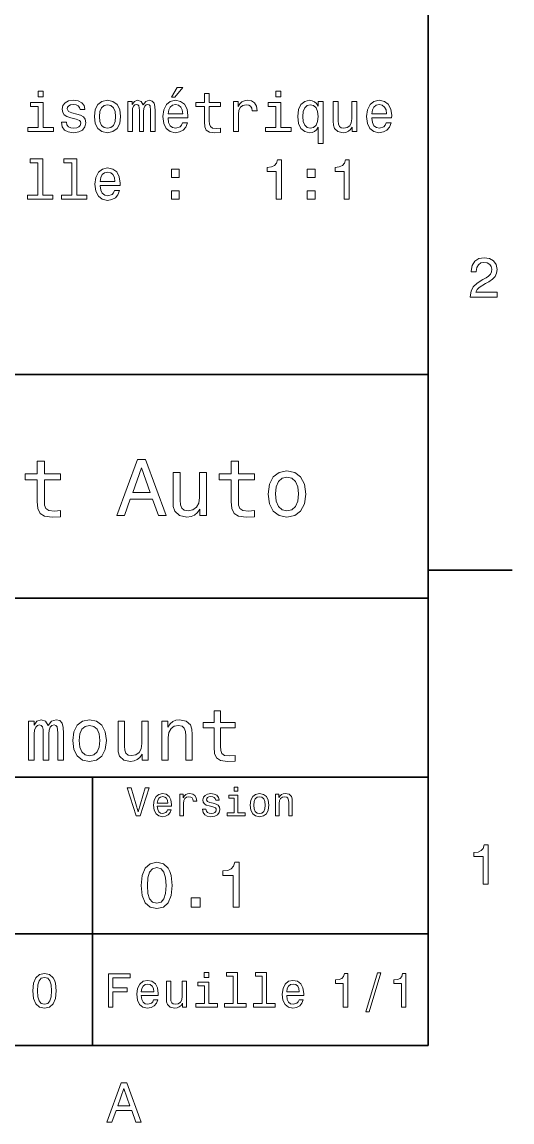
# Model space of a CAD drawing. Extents: x 0 to 297, y 0 to 210.
# Drawn here: x 250.7 to 294.5, y 3.2 to 101.5 of the extents above; entities that cross this region are included whole.
import ezdxf

# ---------------------------------------------------------------- set-up
doc = ezdxf.new("R2010")
doc.units = 0

msp = doc.modelspace()

# ---------------------------------------------------------------- linework, layer by layer
at = {"color": 7, "lineweight": 35}
for p, q in [((287, 10), (287, 200)), ((97, 70), (287, 70)), ((287, 70), (287, 10)), ((162, 50), (287, 50)), ((162, 34), (287, 34)), ((257, 10), (257, 34)), ((162, 20), (287, 20)), ((10, 10), (287, 10)), ((97, 10), (287, 10))]:
    msp.add_line(p, q, dxfattribs=at)
at = {"color": 7, "lineweight": 35, "ltscale": 0.1875}
msp.add_line((287, 52.5), (294.5, 52.5), dxfattribs=at)
at = {"color": 7, "lineweight": 13}
for points in [[(264.054291, 94.786819), (264.351837, 94.786819), (265.052856, 95.644165), (264.558594, 95.644165)], [(252.585983, 95.33149), (252.116959, 95.33149), (252.116959, 94.827164), (252.585983, 94.827164)], [(255.576614, 93.288979), (255.147949, 93.389847), (254.830215, 93.505836), (254.724304, 93.742867), (254.754578, 93.909294), (254.860474, 94.030334), (255.031952, 94.10598), (255.279068, 94.136238), (255.516098, 94.10598), (255.702698, 94.015205), (255.82373, 93.879036), (255.874176, 93.697479), (256.307892, 93.697479), (256.307892, 93.707565), (256.232239, 94.035378), (256.025452, 94.29258), (255.702698, 94.453964), (255.279068, 94.514481), (254.850388, 94.453964), (254.53772, 94.287537), (254.341034, 94.040421), (254.280502, 93.727737), (254.325897, 93.425148), (254.467102, 93.213333), (254.699097, 93.062035), (255.036987, 92.956123), (255.531235, 92.835091), (255.833817, 92.709007), (255.91452, 92.608147), (255.944778, 92.456848), (255.899384, 92.270248), (255.778351, 92.129036), (255.581665, 92.038261), (255.319412, 92.008003), (255.042038, 92.038261), (254.840302, 92.144165), (254.704132, 92.315636), (254.648666, 92.552666), (254.219986, 92.552666), (254.290588, 92.149208), (254.49736, 91.856705), (254.82518, 91.680191), (255.279068, 91.614632), (255.753128, 91.680191), (256.101105, 91.856705), (256.312927, 92.139122), (256.38858, 92.507278), (256.333099, 92.825005), (256.176758, 93.041862), (255.919556, 93.183075)], [(257.155151, 93.062035), (257.23584, 92.446762), (257.467834, 91.992867), (257.835999, 91.710449), (258.330231, 91.614632), (258.819397, 91.710449), (259.187561, 91.987823), (259.419556, 92.441719), (259.50528, 93.062035), (259.419556, 93.677307), (259.187561, 94.136238), (258.819397, 94.41362), (258.330231, 94.514481), (257.835999, 94.41362), (257.467834, 94.131195), (257.23584, 93.677307)], [(260.145782, 91.710449), (260.554291, 91.710449), (260.554291, 93.520966), (260.579498, 93.793304), (260.655151, 93.98999), (260.771149, 94.10598), (260.922424, 94.151375), (261.043488, 94.111023), (261.124176, 94.010162), (261.16452, 93.838692), (261.179657, 93.611748), (261.179657, 91.710449), (261.562927, 91.710449), (261.562927, 93.520966), (261.588135, 93.788261), (261.663788, 93.984947), (261.784821, 94.10598), (261.936127, 94.151375), (262.057159, 94.111023), (262.137848, 94.010162), (262.188293, 93.611748), (262.188293, 91.710449), (262.596802, 91.710449), (262.596802, 93.58149), (262.571564, 93.969818), (262.490875, 94.267365), (262.329498, 94.448921), (262.067261, 94.514481), (261.759613, 94.41362), (261.522583, 94.121109), (261.335999, 94.408577), (261.023315, 94.514481), (260.73584, 94.41362), (260.539154, 94.131195), (260.539154, 94.418663), (260.145782, 94.418663)], [(263.746643, 92.935951), (265.521851, 92.935951), (265.526917, 93.142723), (265.446228, 93.722694), (265.224304, 94.156418), (264.871277, 94.418663), (264.402252, 94.514481), (263.943329, 94.41362), (263.590302, 94.131195), (263.363373, 93.672264), (263.282654, 93.067078), (263.358307, 92.446762), (263.585266, 91.992867), (263.933258, 91.710449), (264.387146, 91.614632), (264.780518, 91.680191), (265.103271, 91.851662), (265.340302, 92.123993), (265.476471, 92.487106), (265.03772, 92.487106), (264.94693, 92.285378), (264.815796, 92.134079), (264.442627, 92.013046), (264.155151, 92.06852), (263.938293, 92.245033), (263.797089, 92.532494), (263.746643, 92.920822)], [(266.989441, 93.949646), (266.989441, 92.593018), (267.019714, 92.154251), (267.160919, 91.851662), (267.443329, 91.675148), (267.922424, 91.614632), (268.44693, 91.639847), (268.44693, 92.023132), (268.06366, 91.992867), (267.715668, 92.033218), (267.529053, 92.159294), (267.448364, 92.371109), (267.433258, 92.668663), (267.433258, 93.949646), (268.44693, 93.949646), (268.44693, 94.327881), (267.433258, 94.327881), (267.433258, 95.119675), (266.989441, 95.119675), (266.989441, 94.327881), (266.22287, 94.327881), (266.22287, 93.949646)], [(269.596802, 91.710449), (270.040588, 91.710449), (270.040588, 93.25872), (270.085968, 93.63192), (270.222137, 93.899208), (270.444061, 94.060593), (270.741608, 94.116066), (270.963501, 94.080765), (271.129944, 93.979904), (271.230804, 93.808434), (271.266113, 93.576447), (271.714935, 93.576447), (271.654419, 93.984947), (271.488007, 94.277451), (271.210632, 94.453964), (270.832367, 94.514481), (270.575165, 94.474136), (270.353271, 94.373276), (270.156586, 94.201805), (270.000244, 93.969818), (270.000244, 94.418663), (269.596802, 94.418663)], [(273.838135, 95.33149), (273.36911, 95.33149), (273.36911, 94.827164), (273.838135, 94.827164)], [(277.166687, 94.000076), (277.010315, 94.22702), (276.833832, 94.388405), (276.627045, 94.479179), (276.390015, 94.514481), (275.961334, 94.41362), (275.628479, 94.131195), (275.411621, 93.677307), (275.335968, 93.067078), (275.411621, 92.451805), (275.628479, 91.99791), (275.961334, 91.710449), (276.390015, 91.614632), (276.627045, 91.64489), (276.828766, 91.730621), (277.00528, 91.886963), (277.166687, 92.123993), (277.166687, 90.661461), (277.610474, 90.661461), (277.610474, 94.418663), (277.166687, 94.418663)], [(280.626312, 94.418663), (280.182526, 94.418663), (280.182526, 92.855263), (280.13208, 92.492149), (279.98584, 92.229904), (279.758881, 92.06852), (279.461334, 92.018089), (279.224304, 92.058434), (279.072998, 92.179466), (278.987274, 92.386238), (278.967102, 92.678749), (278.967102, 94.418663), (278.523315, 94.418663), (278.523315, 92.638405), (278.538422, 92.280334), (278.634247, 91.98278), (278.926758, 91.710449), (279.395782, 91.614632), (279.647949, 91.649933), (279.864807, 91.740707), (280.051392, 91.897049), (280.202698, 92.123993), (280.202698, 91.710449), (280.626312, 91.710449)], [(281.962769, 92.935951), (283.738007, 92.935951), (283.743042, 93.142723), (283.662354, 93.722694), (283.44043, 94.156418), (283.087402, 94.418663), (282.618408, 94.514481), (282.159454, 94.41362), (281.806427, 94.131195), (281.579498, 93.672264), (281.49881, 93.067078), (281.574463, 92.446762), (281.801392, 91.992867), (282.149384, 91.710449), (282.603271, 91.614632), (282.996643, 91.680191), (283.319397, 91.851662), (283.556427, 92.123993), (283.692596, 92.487106), (283.253845, 92.487106), (283.163055, 92.285378), (283.031952, 92.134079), (282.658752, 92.013046), (282.371277, 92.06852), (282.154419, 92.245033), (282.013214, 92.532494), (281.962769, 92.920822)], [(252.570847, 92.083649), (252.570847, 94.327881), (251.431091, 94.327881), (251.431091, 93.949646), (252.127045, 93.949646), (252.127045, 92.083649), (251.219269, 92.083649), (251.219269, 91.710449), (253.488724, 91.710449), (253.488724, 92.083649)], [(257.609039, 93.067078), (257.654419, 93.520966), (257.795624, 93.848778), (258.022583, 94.050507), (258.330231, 94.121109), (258.632813, 94.050507), (258.859772, 93.853821), (259.000977, 93.520966), (259.051392, 93.067078), (259.000977, 92.608147), (258.859772, 92.275291), (258.632813, 92.073563), (258.330231, 92.008003), (258.022583, 92.073563), (257.795624, 92.275291), (257.654419, 92.608147)], [(263.746643, 93.309151), (263.802124, 93.657135), (263.938293, 93.914337), (264.14505, 94.070679), (264.417389, 94.126152), (264.684692, 94.070679), (264.891449, 93.914337), (265.017548, 93.657135), (265.062927, 93.309151)], [(273.822998, 92.083649), (273.822998, 94.327881), (272.683228, 94.327881), (272.683228, 93.949646), (273.379211, 93.949646), (273.379211, 92.083649), (272.471436, 92.083649), (272.471436, 91.710449), (274.740875, 91.710449), (274.740875, 92.083649)], [(275.789856, 93.067078), (275.835266, 93.515923), (275.976471, 93.843735), (276.188293, 94.045464), (276.465668, 94.116066), (276.758179, 94.045464), (276.980072, 93.848778), (277.111206, 93.520966), (277.161621, 93.067078), (277.111206, 92.608147), (276.980072, 92.280334), (276.758179, 92.078606), (276.465668, 92.013046), (276.188293, 92.078606), (275.976471, 92.280334), (275.835266, 92.61319)], [(281.962769, 93.309151), (282.01825, 93.657135), (282.154419, 93.914337), (282.361206, 94.070679), (282.633545, 94.126152), (282.900818, 94.070679), (283.107605, 93.914337), (283.233673, 93.657135), (283.279053, 93.309151)], [(252.096786, 88.911461), (252.096786, 86.036819), (251.18396, 86.036819), (251.18396, 85.66362), (253.44838, 85.66362), (253.44838, 86.036819), (252.540588, 86.036819), (252.540588, 89.28466), (251.400818, 89.28466), (251.400818, 88.911461)], [(255.132813, 88.911461), (255.132813, 86.036819), (254.219986, 86.036819), (254.219986, 85.66362), (256.484406, 85.66362), (256.484406, 86.036819), (255.576614, 86.036819), (255.576614, 89.28466), (254.436844, 89.28466), (254.436844, 88.911461)], [(273.419556, 85.66362), (273.878479, 85.66362), (273.878479, 89.188835), (273.535553, 89.188835), (273.444763, 88.881203), (273.263214, 88.674423), (272.98584, 88.553391), (272.602539, 88.513046), (272.602539, 88.154976), (273.419556, 88.154976)], [(279.491608, 85.66362), (279.950531, 85.66362), (279.950531, 89.188835), (279.607605, 89.188835), (279.516815, 88.881203), (279.335266, 88.674423), (279.057892, 88.553391), (278.674591, 88.513046), (278.674591, 88.154976), (279.491608, 88.154976)], [(257.674591, 86.889122), (259.449829, 86.889122), (259.454865, 87.095894), (259.374176, 87.675865), (259.152252, 88.109589), (258.799255, 88.371834), (258.330231, 88.467651), (257.871277, 88.366791), (257.51825, 88.084366), (257.291321, 87.625435), (257.210632, 87.020248), (257.286285, 86.399933), (257.513214, 85.946037), (257.861206, 85.66362), (258.315094, 85.567802), (258.708466, 85.633362), (259.031219, 85.804832), (259.26825, 86.077164), (259.404419, 86.440277), (258.965668, 86.440277), (258.874878, 86.238548), (258.743774, 86.08725), (258.370575, 85.966217), (258.083099, 86.02169), (257.866241, 86.198204), (257.725037, 86.485664), (257.674591, 86.873993)], [(257.674591, 87.262321), (257.730072, 87.610306), (257.866241, 87.867508), (258.073029, 88.023849), (258.345337, 88.079323), (258.61264, 88.023849), (258.819397, 87.867508), (258.945496, 87.610306), (258.990875, 87.262321)], [(264.054291, 87.620392), (264.750244, 87.620392), (264.750244, 88.371834), (264.054291, 88.371834)], [(276.198364, 87.620392), (276.894348, 87.620392), (276.894348, 88.371834), (276.198364, 88.371834)], [(264.054291, 85.66362), (264.750244, 85.66362), (264.750244, 86.415062), (264.054291, 86.415062)], [(276.198364, 85.66362), (276.894348, 85.66362), (276.894348, 86.415062), (276.198364, 86.415062)], [(290.76947, 76.916786), (293.175079, 76.916786), (293.175079, 77.350502), (291.273773, 77.350502), (291.3797, 77.587532), (291.561249, 77.784218), (292.121033, 78.142288), (292.418579, 78.293587), (292.751434, 78.510445), (292.988464, 78.762604), (293.124634, 79.060158), (293.175079, 79.398056), (293.089355, 79.821686), (292.852325, 80.154541), (292.489197, 80.366356), (292.020172, 80.442001), (291.536041, 80.35627), (291.167877, 80.119232), (290.930847, 79.740997), (290.850159, 79.241714), (290.850159, 79.171112), (291.309082, 79.171112), (291.309082, 79.211456), (291.354462, 79.554398), (291.490631, 79.806557), (291.707489, 79.967941), (291.994965, 80.023415), (292.287476, 79.972984), (292.504333, 79.846901), (292.645538, 79.650215), (292.695984, 79.403099), (292.660675, 79.171112), (292.56485, 78.974426), (292.403473, 78.802956), (292.181549, 78.651657), (291.884003, 78.490273), (291.389771, 78.177589), (291.041779, 77.844742), (290.835022, 77.441284), (290.76947, 76.931915)], [(252.05043, 60.579971), (252.05043, 58.64193), (252.093658, 58.015129), (252.29538, 57.582851), (252.698853, 57.330688), (253.383286, 57.244236), (254.132568, 57.280258), (254.132568, 57.827808), (253.585022, 57.78458), (253.087891, 57.842216), (252.82132, 58.022331), (252.706055, 58.324928), (252.684448, 58.75), (252.684448, 60.579971), (254.132568, 60.579971), (254.132568, 61.120316), (252.684448, 61.120316), (252.684448, 62.251438), (252.05043, 62.251438), (252.05043, 61.120316), (250.955322, 61.120316), (250.955322, 60.579971)], [(259.175781, 57.381123), (259.838623, 57.381123), (260.364563, 58.850864), (262.360229, 58.850864), (262.886169, 57.381123), (263.563416, 57.381123), (261.733429, 62.388329), (260.998566, 62.388329)], [(269.399109, 60.579971), (269.399109, 58.64193), (269.442352, 58.015129), (269.644073, 57.582851), (270.047546, 57.330688), (270.731995, 57.244236), (271.481262, 57.280258), (271.481262, 57.827808), (270.933716, 57.78458), (270.436584, 57.842216), (270.170013, 58.022331), (270.054749, 58.324928), (270.033142, 58.75), (270.033142, 60.579971), (271.481262, 60.579971), (271.481262, 61.120316), (270.033142, 61.120316), (270.033142, 62.251438), (269.399109, 62.251438), (269.399109, 61.120316), (268.304016, 61.120316), (268.304016, 60.579971)], [(260.595093, 59.463257), (261.365997, 61.667866), (262.136902, 59.463257)], [(267.194519, 61.25), (266.560516, 61.25), (266.560516, 59.016571), (266.488464, 58.497837), (266.279541, 58.123196), (265.955322, 57.892651), (265.530243, 57.820602), (265.19165, 57.878242), (264.975494, 58.051151), (264.853027, 58.346542), (264.824219, 58.764408), (264.824219, 61.25), (264.190186, 61.25), (264.190186, 58.706772), (264.211792, 58.195244), (264.348694, 57.770172), (264.766571, 57.381123), (265.436584, 57.244236), (265.796814, 57.294666), (266.106628, 57.424351), (266.373199, 57.647694), (266.589325, 57.971901), (266.589325, 57.381123), (267.194519, 57.381123)], [(272.698853, 59.311958), (272.814117, 58.432995), (273.145508, 57.78458), (273.671448, 57.381123), (274.377502, 57.244236), (275.076355, 57.381123), (275.602295, 57.777374), (275.933716, 58.425793), (276.056183, 59.311958), (275.933716, 60.190922), (275.602295, 60.846542), (275.076355, 61.242794), (274.377502, 61.386887), (273.671448, 61.242794), (273.145508, 60.839336), (272.814117, 60.190922)], [(273.34726, 59.319164), (273.412109, 59.967579), (273.613831, 60.435879), (273.938019, 60.72406), (274.377502, 60.824928), (274.809784, 60.72406), (275.134003, 60.443081), (275.335724, 59.967579), (275.407776, 59.319164), (275.335724, 58.663544), (275.134003, 58.188038), (274.809784, 57.899853), (274.377502, 57.806194), (273.938019, 57.899853), (273.613831, 58.188038), (273.412109, 58.663544)], [(267.860962, 38.409222), (267.860962, 36.664986), (267.899841, 36.100864), (268.081421, 35.711815), (268.444519, 35.484871), (269.060516, 35.407059), (269.734863, 35.43948), (269.734863, 35.932274), (269.242065, 35.893372), (268.794678, 35.945244), (268.554749, 36.107349), (268.450989, 36.379681), (268.431549, 36.762245), (268.431549, 38.409222), (269.734863, 38.409222), (269.734863, 38.895531), (268.431549, 38.895531), (268.431549, 39.913544), (267.860962, 39.913544), (267.860962, 38.895531), (266.875366, 38.895531), (266.875366, 38.409222)], [(251.255035, 35.530258), (251.780258, 35.530258), (251.780258, 37.858067), (251.812683, 38.208214), (251.909943, 38.461094), (252.059082, 38.610229), (252.253601, 38.668587), (252.40921, 38.616714), (252.51297, 38.48703), (252.564835, 38.266571), (252.58429, 37.974781), (252.58429, 35.530258), (253.077087, 35.530258), (253.077087, 37.858067), (253.109497, 38.201729), (253.206772, 38.454609), (253.362396, 38.610229), (253.556915, 38.668587), (253.712524, 38.616714), (253.816284, 38.48703), (253.881119, 37.974781), (253.881119, 35.530258), (254.406342, 35.530258), (254.406342, 37.935879), (254.373917, 38.435158), (254.270172, 38.817722), (254.062683, 39.051151), (253.725494, 39.135445), (253.329971, 39.005764), (253.025208, 38.629681), (252.785309, 38.999279), (252.38327, 39.135445), (252.013687, 39.005764), (251.760803, 38.642651), (251.760803, 39.012245), (251.255035, 39.012245)], [(255.216858, 37.268009), (255.320602, 36.476944), (255.618866, 35.893372), (256.092224, 35.530258), (256.727661, 35.407059), (257.356628, 35.530258), (257.829956, 35.886887), (258.128235, 36.470459), (258.238464, 37.268009), (258.128235, 38.059078), (257.829956, 38.649136), (257.356628, 39.005764), (256.727661, 39.135445), (256.092224, 39.005764), (255.618866, 38.642651), (255.320602, 38.059078)], [(255.80043, 37.274494), (255.858795, 37.858067), (256.040344, 38.279537), (256.332123, 38.538902), (256.727661, 38.629681), (257.116699, 38.538902), (257.408508, 38.286022), (257.590057, 37.858067), (257.654907, 37.274494), (257.590057, 36.684437), (257.408508, 36.256481), (257.116699, 35.997116), (256.727661, 35.912823), (256.332123, 35.997116), (256.040344, 36.256481), (255.858795, 36.684437)], [(261.973328, 39.012245), (261.40274, 39.012245), (261.40274, 37.002159), (261.337891, 36.535301), (261.149841, 36.198124), (260.858063, 35.990631), (260.475494, 35.925793), (260.170746, 35.977665), (259.976227, 36.133286), (259.865997, 36.399136), (259.840057, 36.775215), (259.840057, 39.012245), (259.26944, 39.012245), (259.26944, 36.723343), (259.28891, 36.262966), (259.412109, 35.880402), (259.788177, 35.530258), (260.391205, 35.407059), (260.715424, 35.45245), (260.994232, 35.569164), (261.234131, 35.770172), (261.42868, 36.061958), (261.42868, 35.530258), (261.973328, 35.530258)], [(263.192352, 35.530258), (263.76297, 35.530258), (263.76297, 37.540344), (263.82132, 38.000721), (264.009369, 38.337894), (264.301147, 38.545387), (264.690186, 38.623199), (265.001434, 38.558357), (265.195953, 38.383286), (265.293213, 38.091499), (265.325653, 37.70245), (265.325653, 35.530258), (265.89624, 35.530258), (265.89624, 37.819164), (265.8703, 38.279537), (265.753601, 38.662102), (265.371033, 39.012245), (264.774475, 39.135445), (264.443787, 39.090057), (264.164978, 38.966858), (263.925049, 38.759365), (263.73703, 38.480545), (263.73703, 39.012245), (263.192352, 39.012245)], [(261.71109, 33.03458), (261.08429, 30.905619), (260.439484, 33.03458), (260.09726, 33.03458), (260.904175, 30.530979), (261.264404, 30.530979), (262.053314, 33.03458)], [(262.784576, 31.40634), (264.052582, 31.40634), (264.056183, 31.554033), (263.998566, 31.9683), (263.840057, 32.278099), (263.587891, 32.465416), (263.252869, 32.533859), (262.925079, 32.461815), (262.672913, 32.260086), (262.510803, 31.932276), (262.453156, 31.5), (262.507202, 31.056915), (262.669312, 30.732708), (262.917877, 30.530979), (263.242065, 30.462536), (263.523041, 30.509365), (263.753601, 30.631844), (263.922913, 30.826368), (264.020172, 31.085733), (263.706787, 31.085733), (263.641937, 30.941643), (263.548279, 30.833572), (263.281708, 30.747118), (263.076355, 30.786743), (262.921478, 30.912823), (262.820618, 31.118155), (262.784576, 31.395533)], [(264.794678, 30.530979), (265.111664, 30.530979), (265.111664, 31.636887), (265.144104, 31.903458), (265.241364, 32.094379), (265.399841, 32.209652), (265.612396, 32.249279), (265.770905, 32.224064), (265.889771, 32.152016), (265.961823, 32.029537), (265.98703, 31.863832), (266.307648, 31.863832), (266.264404, 32.155621), (266.145538, 32.364552), (265.947418, 32.490635), (265.677246, 32.533859), (265.49353, 32.505043), (265.335022, 32.432995), (265.194519, 32.310516), (265.082855, 32.144814), (265.082855, 32.465416), (264.794678, 32.465416)], [(267.791779, 31.658501), (267.485596, 31.730547), (267.258636, 31.8134), (267.182983, 31.982708), (267.20462, 32.101585), (267.280273, 32.188038), (267.40274, 32.242073), (267.579254, 32.263687), (267.748566, 32.242073), (267.881836, 32.177231), (267.968292, 32.079971), (268.004333, 31.950287), (268.314117, 31.950287), (268.314117, 31.957493), (268.260101, 32.191643), (268.112396, 32.375359), (267.881836, 32.490635), (267.579254, 32.533859), (267.273041, 32.490635), (267.049713, 32.371758), (266.90921, 32.195244), (266.865997, 31.971901), (266.898407, 31.755764), (266.999268, 31.604465), (267.164978, 31.496397), (267.406342, 31.420748), (267.759369, 31.334293), (267.975494, 31.244236), (268.033142, 31.17219), (268.054749, 31.064121), (268.022339, 30.930836), (267.935883, 30.829971), (267.79538, 30.765129), (267.608063, 30.743515), (267.409943, 30.765129), (267.265839, 30.840778), (267.168579, 30.963255), (267.128967, 31.132565), (266.822754, 31.132565), (266.873199, 30.844379), (267.020905, 30.635447), (267.255035, 30.509365), (267.579254, 30.462536), (267.917877, 30.509365), (268.166412, 30.635447), (268.317719, 30.837175), (268.371765, 31.100143), (268.332123, 31.327089), (268.220459, 31.481987), (268.036743, 31.582851)], [(269.992798, 33.117435), (269.657776, 33.117435), (269.657776, 32.757202), (269.992798, 32.757202)], [(271.087891, 31.496397), (271.145538, 31.056915), (271.311249, 30.732708), (271.574219, 30.530979), (271.927246, 30.462536), (272.276672, 30.530979), (272.539612, 30.729107), (272.705322, 31.053314), (272.766571, 31.496397), (272.705322, 31.935879), (272.539612, 32.263687), (272.276672, 32.461815), (271.927246, 32.533859), (271.574219, 32.461815), (271.311249, 32.260086), (271.145538, 31.935879)], [(273.350159, 30.530979), (273.667145, 30.530979), (273.667145, 31.647694), (273.699554, 31.903458), (273.804047, 32.090778), (273.966125, 32.206051), (274.182281, 32.249279), (274.355194, 32.213257), (274.463257, 32.115993), (274.517303, 31.95389), (274.535309, 31.737751), (274.535309, 30.530979), (274.852295, 30.530979), (274.852295, 31.802593), (274.837891, 32.058357), (274.773041, 32.270893), (274.560516, 32.465416), (274.229095, 32.533859), (274.04538, 32.508644), (273.890503, 32.440201), (273.757202, 32.324928), (273.65274, 32.170029), (273.65274, 32.465416), (273.350159, 32.465416)], [(262.784576, 31.672911), (262.824219, 31.921469), (262.921478, 32.105186), (263.069153, 32.216858), (263.263702, 32.256485), (263.45462, 32.216858), (263.602295, 32.105186), (263.692352, 31.921469), (263.724792, 31.672911)], [(269.981995, 30.79755), (269.981995, 32.400574), (269.167877, 32.400574), (269.167877, 32.130402), (269.664978, 32.130402), (269.664978, 30.79755), (269.016571, 30.79755), (269.016571, 30.530979), (270.637604, 30.530979), (270.637604, 30.79755)], [(271.412109, 31.5), (271.444519, 31.824207), (271.54538, 32.058357), (271.707489, 32.20245), (271.927246, 32.25288), (272.143372, 32.20245), (272.305481, 32.061958), (272.406342, 31.824207), (272.442352, 31.5), (272.406342, 31.17219), (272.305481, 30.934437), (272.143372, 30.790344), (271.927246, 30.743515), (271.707489, 30.790344), (271.54538, 30.934437), (271.444519, 31.17219)], [(291.909241, 24.416786), (292.368164, 24.416786), (292.368164, 27.942001), (292.025208, 27.942001), (291.934448, 27.634365), (291.752899, 27.427593), (291.475525, 27.306557), (291.092224, 27.266211), (291.092224, 26.90814), (291.909241, 26.90814)], [(261.345825, 24.314121), (261.432281, 23.409224), (261.703156, 22.763689), (262.135437, 22.371759), (262.734863, 22.244957), (263.328522, 22.371759), (263.760803, 22.763689), (264.02594, 23.409224), (264.118164, 24.314121), (264.02594, 25.213257), (263.916412, 25.570606), (263.760803, 25.864553), (263.328522, 26.256485), (262.734863, 26.38905), (262.135437, 26.256485), (261.703156, 25.858791), (261.432281, 25.213257)], [(261.899139, 24.314121), (261.945251, 25.011528), (262.089325, 25.51297), (262.348694, 25.806917), (262.734863, 25.910664), (263.115265, 25.806917), (263.374634, 25.51297), (263.518738, 25.011528), (263.56485, 24.314121), (263.518738, 23.610952), (263.374634, 23.10951), (263.115265, 22.815563), (262.734863, 22.717581), (262.348694, 22.815563), (262.089325, 23.10951), (261.945251, 23.610952)], [(269.570618, 22.360231), (270.095093, 22.360231), (270.095093, 26.38905), (269.703156, 26.38905), (269.599426, 26.037464), (269.391937, 25.801153), (269.074921, 25.662825), (268.636902, 25.616714), (268.636902, 25.207493), (269.570618, 25.207493)], [(265.806915, 22.360231), (266.602295, 22.360231), (266.602295, 23.219021), (265.806915, 23.219021)], [(251.657059, 14.894093), (251.721893, 14.215418), (251.925064, 13.731268), (252.249283, 13.43732), (252.698853, 13.342219), (253.144089, 13.43732), (253.468292, 13.731268), (253.667145, 14.215418), (253.736313, 14.894093), (253.667145, 15.568444), (253.585007, 15.836456), (253.468292, 16.056917), (253.144089, 16.350864), (252.698853, 16.450289), (252.249283, 16.350864), (251.925064, 16.052593), (251.721893, 15.568444)], [(252.072052, 14.894093), (252.106628, 15.417148), (252.214691, 15.793228), (252.409225, 16.013689), (252.698853, 16.091499), (252.984146, 16.013689), (253.17868, 15.793228), (253.286743, 15.417148), (253.32132, 14.894093), (253.286743, 14.366715), (253.17868, 13.990634), (252.984146, 13.770173), (252.698853, 13.696686), (252.409225, 13.770173), (252.214691, 13.990634), (252.106628, 14.366715)], [(258.414978, 13.428675), (258.817017, 13.428675), (258.817017, 14.807637), (260.079254, 14.807637), (260.079254, 15.166427), (258.817017, 15.166427), (258.817017, 16.065563), (260.368866, 16.065563), (260.368866, 16.428675), (258.414978, 16.428675)], [(261.341492, 14.479107), (262.863098, 14.479107), (262.867432, 14.656341), (262.798279, 15.153459), (262.608063, 15.525217), (262.305481, 15.75), (261.903473, 15.832133), (261.510101, 15.745678), (261.207489, 15.503603), (261.01297, 15.110231), (260.943817, 14.591499), (261.008636, 14.059798), (261.203156, 13.67075), (261.501434, 13.428675), (261.890503, 13.346542), (262.227661, 13.402739), (262.504333, 13.549712), (262.707489, 13.783141), (262.824219, 14.09438), (262.44812, 14.09438), (262.370331, 13.92147), (262.257935, 13.791787), (261.938049, 13.688041), (261.69165, 13.735591), (261.505768, 13.886888), (261.384735, 14.133286), (261.341492, 14.466139)], [(265.400574, 15.75), (265.020172, 15.75), (265.020172, 14.409943), (264.976959, 14.098703), (264.851593, 13.873919), (264.657074, 13.735591), (264.402008, 13.692364), (264.198853, 13.726946), (264.069153, 13.830692), (263.995667, 14.007925), (263.978394, 14.258646), (263.978394, 15.75), (263.597992, 15.75), (263.597992, 14.224064), (263.610962, 13.917148), (263.693085, 13.662104), (263.943817, 13.428675), (264.345825, 13.346542), (264.561951, 13.376801), (264.747833, 13.454611), (264.907776, 13.588617), (265.037476, 13.783141), (265.037476, 13.428675), (265.400574, 13.428675)], [(267.389038, 16.532421), (266.98703, 16.532421), (266.98703, 16.100145), (267.389038, 16.100145)], [(269.572052, 16.212536), (269.572052, 13.748559), (268.789612, 13.748559), (268.789612, 13.428675), (270.73056, 13.428675), (270.73056, 13.748559), (269.952454, 13.748559), (269.952454, 16.532421), (268.975494, 16.532421), (268.975494, 16.212536)], [(272.174347, 16.212536), (272.174347, 13.748559), (271.391937, 13.748559), (271.391937, 13.428675), (273.332855, 13.428675), (273.332855, 13.748559), (272.554749, 13.748559), (272.554749, 16.532421), (271.57782, 16.532421), (271.57782, 16.212536)], [(274.353027, 14.479107), (275.874634, 14.479107), (275.878967, 14.656341), (275.809814, 15.153459), (275.619598, 15.525217), (275.317017, 15.75), (274.914978, 15.832133), (274.521606, 15.745678), (274.219025, 15.503603), (274.024506, 15.110231), (273.955322, 14.591499), (274.020172, 14.059798), (274.214691, 13.67075), (274.51297, 13.428675), (274.902008, 13.346542), (275.239197, 13.402739), (275.515839, 13.549712), (275.719025, 13.783141), (275.835724, 14.09438), (275.459656, 14.09438), (275.381836, 13.92147), (275.26944, 13.791787), (274.949554, 13.688041), (274.703186, 13.735591), (274.517303, 13.886888), (274.39624, 14.133286), (274.353027, 14.466139)], [(279.416443, 13.428675), (279.809814, 13.428675), (279.809814, 16.450289), (279.515839, 16.450289), (279.438049, 16.1866), (279.28241, 16.009367), (279.044678, 15.905621), (278.716125, 15.871038), (278.716125, 15.564121), (279.416443, 15.564121)], [(281.42218, 13.026657), (281.720459, 13.026657), (282.766571, 16.510807), (282.463989, 16.510807)], [(284.621033, 13.428675), (285.014404, 13.428675), (285.014404, 16.450289), (284.720459, 16.450289), (284.642639, 16.1866), (284.48703, 16.009367), (284.249268, 15.905621), (283.920746, 15.871038), (283.920746, 15.564121), (284.621033, 15.564121)], [(261.341492, 14.798992), (261.389038, 15.097262), (261.505768, 15.317724), (261.682983, 15.45173), (261.916412, 15.49928), (262.145538, 15.45173), (262.322754, 15.317724), (262.430847, 15.097262), (262.469727, 14.798992)], [(267.376068, 13.748559), (267.376068, 15.672191), (266.399139, 15.672191), (266.399139, 15.347983), (266.995667, 15.347983), (266.995667, 13.748559), (266.21759, 13.748559), (266.21759, 13.428675), (268.162811, 13.428675), (268.162811, 13.748559)], [(274.353027, 14.798992), (274.400574, 15.097262), (274.517303, 15.317724), (274.694519, 15.45173), (274.927948, 15.49928), (275.157074, 15.45173), (275.33429, 15.317724), (275.442352, 15.097262), (275.481262, 14.798992)], [(258.266846, 3.166787), (258.730835, 3.166787), (259.098999, 4.195605), (260.495972, 4.195605), (260.864105, 3.166787), (261.338165, 3.166787), (260.05719, 6.67183), (259.542786, 6.67183)], [(259.260376, 4.624279), (259.799988, 6.167507), (260.33963, 4.624279)]]:
    msp.add_lwpolyline(points, close=True, dxfattribs=at)

doc.saveas('drawing.dxf')
